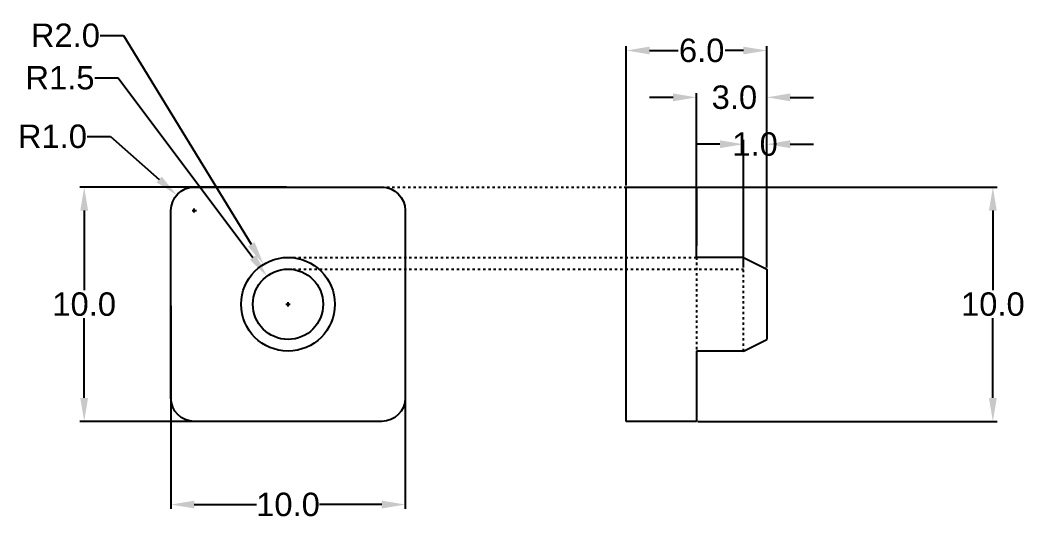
# Model space of a CAD drawing. Header units: inches. Extents: x 7 to 97.5, y 4.3 to 42.
# Drawn here: x 6.95 to 49.79, y 4.33 to 25.67 of the extents above; entities that cross this region are included whole.
import ezdxf

# ---------------------------------------------------------------- set-up
doc = ezdxf.new("R2010")
doc.units = ezdxf.units.IN
doc.header["$MEASUREMENT"] = 0
doc.linetypes.add('DOT2', pattern=[0.125, 0, -0.125])
doc.layers.add('cons', color=210, linetype='DOT2')
doc.layers.add('dim', color=7, linetype='Continuous')
doc.styles.get("Standard").update_dxf_attribs({"font": 'arial.ttf'})
doc.dimstyles.get("Standard").update_dxf_attribs({"dimtxt": 1, "dimasz": 1, "dimexe": 0.18, "dimexo": 0.0625, "dimgap": 0.09, "dimtad": 0, "dimtih": 1, "dimtoh": 1, "dimdec": 1, "dimzin": 0, "dimdsep": 46, "dimtxsty": 'Standard', "dimcen": 0.09, "dimclrd": 2, "dimclre": 4, "dimadec": 0, "dimazin": 0, "dimtfac": 1, "dimtdec": 1, "dimtofl": 0, "dimtmove": 0, "dimatfit": 3, "dimfxl": 1, "dimtolj": 1, "dimtzin": 0, "dimarcsym": 0})

# ---------------------------------------------------------------- blocks, each defined once
blk = doc.blocks.new('*D1')
at = {"layer": 'Defpoints', "color": 0, "transparency": 16777216}
for p in [(18.38528701917259, 18.54119631472444), (9.686190521805486, 8.541196314724433), (18.38528701917258, 8.541196314724434)]:
    blk.add_point(p, dxfattribs=at)
at = {"layer": 'dim', "color": 4, "lineweight": -2, "transparency": 16777216}
for p, q in [((18.32278701917259, 18.54119631472444), (9.506190521805484, 18.54119631472444)), ((18.32278701917258, 8.541196314724434), (9.506190521805486, 8.541196314724433))]:
    blk.add_line(p, q, dxfattribs=at)
at = {"layer": 'dim', "color": 2, "lineweight": -2, "transparency": 16777216}
for p, q in [((9.686190521805484, 17.54119631472444), (9.686190521805484, 14.14176930244613)), ((9.686190521805486, 9.541196314724433), (9.686190521805484, 12.94062332700275))]:
    blk.add_line(p, q, dxfattribs=at)
at = {"layer": 'dim', "color": 2, "transparency": 16777216}
for points in [[(9.519523855138818, 17.54119631472444), (9.85285718847215, 17.54119631472444), (9.686190521805484, 18.54119631472444)], [(9.51952385513882, 9.541196314724433), (9.852857188472152, 9.541196314724433), (9.686190521805486, 8.541196314724433)]]:
    blk.add_solid(points, dxfattribs=at)
at = {"layer": 'dim', "color": 0, "transparency": 16777216, "insert": (9.686190521805486, 13.54119631472443), "char_height": 1, "attachment_point": 5}
blk.add_mtext('\\A1;10.0', dxfattribs=at)
blk = doc.blocks.new('*D2')
at = {"layer": 'Defpoints', "color": 0, "transparency": 16777216}
for p in [(13.38528701917258, 13.54119631472443), (23.38528701917258, 13.54119631472443), (23.38528701917258, 4.990038883323251)]:
    blk.add_point(p, dxfattribs=at)
at = {"layer": 'dim', "color": 4, "lineweight": -2, "transparency": 16777216}
for p, q in [((13.38528701917258, 13.47869631472443), (13.38528701917258, 4.810038883323251)), ((23.38528701917258, 13.47869631472443), (23.38528701917258, 4.810038883323251))]:
    blk.add_line(p, q, dxfattribs=at)
at = {"layer": 'dim', "color": 2, "lineweight": -2, "transparency": 16777216}
for p, q in [((14.38528701917258, 4.990038883323251), (17.04528701917258, 4.990038883323251)), ((22.38528701917258, 4.990038883323251), (19.72528701917258, 4.990038883323251))]:
    blk.add_line(p, q, dxfattribs=at)
at = {"layer": 'dim', "color": 2, "transparency": 16777216}
for points in [[(14.38528701917258, 5.156705549989918), (14.38528701917258, 4.823372216656584), (13.38528701917258, 4.990038883323251)], [(22.38528701917258, 5.156705549989918), (22.38528701917258, 4.823372216656584), (23.38528701917258, 4.990038883323251)]]:
    blk.add_solid(points, dxfattribs=at)
at = {"layer": 'dim', "color": 0, "transparency": 16777216, "insert": (18.38528701917258, 4.990038883323251), "char_height": 1, "attachment_point": 5}
blk.add_mtext('\\A1;10.0', dxfattribs=at)
blk = doc.blocks.new('*D3')
at = {"layer": 'Defpoints', "color": 0, "transparency": 16777216}
for p in [(17.34119001725353, 15.24702791561111), (18.3852870191726, 13.54119631472445)]:
    blk.add_point(p, dxfattribs=at)
at = {"layer": 'dim', "color": 2, "lineweight": -2, "transparency": 16777216}
for p, q in [((10.36186113642934, 25.01597480297586), (11.36186113642934, 25.01597480297586)), ((11.36186113642934, 25.01597480297586), (16.81914151629399, 16.09994371605445))]:
    blk.add_line(p, q, dxfattribs=at)
at = {"layer": 'dim', "color": 4, "lineweight": -2, "transparency": 16777216}
for p, q in [((18.29528701917259, 13.54119631472445), (18.47528701917259, 13.54119631472445)), ((18.38528701917259, 13.45119631472445), (18.38528701917259, 13.63119631472445))]:
    blk.add_line(p, q, dxfattribs=at)
at = {"layer": 'dim', "color": 2, "transparency": 16777216}
blk.add_solid([(16.96129414970121, 16.18695179954771), (16.67698888288676, 16.01293563256119), (17.34119001725353, 15.24702791561111)], dxfattribs=at)
at = {"layer": 'dim', "color": 0, "transparency": 16777216, "insert": (8.884753360167407, 25.01597480297585), "char_height": 1, "attachment_point": 5}
blk.add_mtext('\\A1;R2.0', dxfattribs=at)
blk = doc.blocks.new('*D4')
at = {"layer": 'Defpoints', "color": 0, "transparency": 16777216}
for p in [(17.48508652212568, 14.74104591576471), (18.38528701917258, 13.54119631472441)]:
    blk.add_point(p, dxfattribs=at)
at = {"layer": 'dim', "color": 2, "lineweight": -2, "transparency": 16777216}
for p, q in [((10.13466521015449, 23.20532748703948), (11.13466521015449, 23.20532748703948)), ((11.13466521015449, 23.20532748703948), (16.88495285742776, 15.54094564979156))]:
    blk.add_line(p, q, dxfattribs=at)
at = {"layer": 'dim', "color": 4, "lineweight": -2, "transparency": 16777216}
for p, q in [((18.29528701917258, 13.54119631472441), (18.47528701917258, 13.54119631472441)), ((18.38528701917258, 13.45119631472441), (18.38528701917258, 13.63119631472441))]:
    blk.add_line(p, q, dxfattribs=at)
at = {"layer": 'dim', "color": 2, "transparency": 16777216}
blk.add_solid([(17.01826947976557, 15.64096792724122), (16.75163623508995, 15.44092337234191), (17.48508652212568, 14.74104591576471)], dxfattribs=at)
at = {"layer": 'dim', "color": 0, "transparency": 16777216, "insert": (8.652100407971679, 23.20532748703948), "char_height": 1, "attachment_point": 5}
blk.add_mtext('\\A1;R1.5', dxfattribs=at)
blk = doc.blocks.new('*D5')
at = {"layer": 'Defpoints', "color": 0, "transparency": 16777216}
for p in [(35.81639294139656, 18.54119631472444), (35.81639294139656, 8.541196314724434), (48.46382171518484, 8.541196314724438)]:
    blk.add_point(p, dxfattribs=at)
at = {"layer": 'dim', "color": 4, "lineweight": -2, "transparency": 16777216}
for p, q in [((35.87889294139656, 18.54119631472444), (48.64382171518483, 18.54119631472444)), ((35.87889294139656, 8.541196314724434), (48.64382171518483, 8.541196314724438))]:
    blk.add_line(p, q, dxfattribs=at)
at = {"layer": 'dim', "color": 2, "lineweight": -2, "transparency": 16777216}
for p, q in [((48.46382171518483, 17.54119631472444), (48.46382171518484, 14.14176930244613)), ((48.46382171518484, 9.541196314724438), (48.46382171518484, 12.94062332700275))]:
    blk.add_line(p, q, dxfattribs=at)
at = {"layer": 'dim', "color": 2, "transparency": 16777216}
for points in [[(48.29715504851816, 17.54119631472444), (48.63048838185149, 17.54119631472444), (48.46382171518483, 18.54119631472444)], [(48.29715504851817, 9.541196314724438), (48.6304883818515, 9.541196314724438), (48.46382171518484, 8.541196314724438)]]:
    blk.add_solid(points, dxfattribs=at)
at = {"layer": 'dim', "color": 0, "transparency": 16777216, "insert": (48.46382171518482, 13.54119631472442), "char_height": 1, "attachment_point": 5}
blk.add_mtext('\\A1;10.0', dxfattribs=at)
blk = doc.blocks.new('*D6')
at = {"layer": 'Defpoints', "color": 0, "transparency": 16777216}
for p in [(38.81639294139654, 24.37324916559503), (32.81639294139654, 18.54119631472443), (38.81639294139654, 15.04119631472443)]:
    blk.add_point(p, dxfattribs=at)
at = {"layer": 'dim', "color": 4, "lineweight": -2, "transparency": 16777216}
for p, q in [((32.81639294139654, 18.60369631472443), (32.81639294139654, 24.55324916559503)), ((38.81639294139654, 15.10369631472443), (38.81639294139654, 24.55324916559503))]:
    blk.add_line(p, q, dxfattribs=at)
at = {"layer": 'dim', "color": 2, "lineweight": -2, "transparency": 16777216}
for p, q in [((33.81639294139654, 24.37324916559503), (35.0359715312665, 24.37324916559503)), ((37.81639294139654, 24.37324916559503), (37.03861818883812, 24.37324916559503))]:
    blk.add_line(p, q, dxfattribs=at)
at = {"layer": 'dim', "color": 2, "transparency": 16777216}
for points in [[(33.81639294139654, 24.5399158322617), (33.81639294139654, 24.20658249892837), (32.81639294139654, 24.37324916559503)], [(37.81639294139654, 24.5399158322617), (37.81639294139654, 24.20658249892837), (38.81639294139654, 24.37324916559503)]]:
    blk.add_solid(points, dxfattribs=at)
at = {"layer": 'dim', "color": 0, "transparency": 16777216, "insert": (36.03729486005231, 24.37324916559503), "char_height": 1, "attachment_point": 5}
blk.add_mtext('\\A1;6.0', dxfattribs=at)
blk = doc.blocks.new('*D7')
at = {"layer": 'Defpoints', "color": 0, "transparency": 16777216}
for p in [(35.81639294139654, 22.37324916559503), (35.81639294139654, 15.54119631472443), (38.81639294139654, 15.04119631472443)]:
    blk.add_point(p, dxfattribs=at)
at = {"layer": 'dim', "color": 2, "lineweight": -2, "transparency": 16777216}
for p, q in [((34.81639294139654, 22.37324916559503), (33.81639294139654, 22.37324916559503)), ((39.81639294139654, 22.37324916559503), (40.81639294139654, 22.37324916559503))]:
    blk.add_line(p, q, dxfattribs=at)
at = {"layer": 'dim', "color": 4, "lineweight": -2, "transparency": 16777216}
for p, q in [((35.81639294139654, 15.60369631472443), (35.81639294139654, 22.55324916559503)), ((38.81639294139654, 15.10369631472443), (38.81639294139654, 22.55324916559503))]:
    blk.add_line(p, q, dxfattribs=at)
at = {"layer": 'dim', "color": 2, "transparency": 16777216}
for points in [[(34.81639294139654, 22.5399158322617), (34.81639294139654, 22.20658249892837), (35.81639294139654, 22.37324916559503)], [(39.81639294139654, 22.5399158322617), (39.81639294139654, 22.20658249892837), (38.81639294139654, 22.37324916559503)]]:
    blk.add_solid(points, dxfattribs=at)
at = {"layer": 'dim', "color": 0, "transparency": 16777216, "insert": (37.43375677177747, 22.37324916559503), "char_height": 1, "attachment_point": 5}
blk.add_mtext('\\A1;3.0', dxfattribs=at)
blk = doc.blocks.new('*D8')
at = {"layer": 'Defpoints', "color": 0, "transparency": 16777216}
for p in [(37.81639294139654, 20.37324916559503), (37.81639294139654, 15.04119631472443), (38.81639294139654, 15.04119631472443)]:
    blk.add_point(p, dxfattribs=at)
at = {"layer": 'dim', "color": 2, "lineweight": -2, "transparency": 16777216}
for p, q in [((36.81639294139654, 20.37324916559503), (35.81639294139654, 20.37324916559503)), ((39.81639294139654, 20.37324916559503), (40.81639294139654, 20.37324916559503))]:
    blk.add_line(p, q, dxfattribs=at)
at = {"layer": 'dim', "color": 4, "lineweight": -2, "transparency": 16777216}
for p, q in [((37.81639294139654, 15.10369631472443), (37.81639294139654, 20.55324916559503)), ((38.81639294139654, 15.10369631472443), (38.81639294139654, 20.55324916559503))]:
    blk.add_line(p, q, dxfattribs=at)
at = {"layer": 'dim', "color": 2, "transparency": 16777216}
for points in [[(36.81639294139654, 20.5399158322617), (36.81639294139654, 20.20658249892837), (37.81639294139654, 20.37324916559503)], [(39.81639294139654, 20.5399158322617), (39.81639294139654, 20.20658249892837), (38.81639294139654, 20.37324916559503)]]:
    blk.add_solid(points, dxfattribs=at)
at = {"layer": 'dim', "color": 0, "transparency": 16777216, "insert": (38.31639294139654, 20.37324916559503), "char_height": 1, "attachment_point": 5}
blk.add_mtext('\\A1;1.0', dxfattribs=at)
blk = doc.blocks.new('*D9')
at = {"layer": 'Defpoints', "color": 0, "transparency": 16777216}
for p in [(13.63607168058433, 18.2035228025113), (14.38528701917259, 17.54119631472447)]:
    blk.add_point(p, dxfattribs=at)
at = {"layer": 'dim', "color": 2, "lineweight": -2, "transparency": 16777216}
for p, q in [((9.807785410716168, 20.7038038500233), (10.80778541071617, 20.7038038500233)), ((10.80778541071617, 20.7038038500233), (12.88685634199606, 18.86584929029815))]:
    blk.add_line(p, q, dxfattribs=at)
at = {"layer": 'dim', "color": 4, "lineweight": -2, "transparency": 16777216}
for p, q in [((14.38528701917259, 17.45119631472447), (14.38528701917259, 17.63119631472447)), ((14.2952870191726, 17.54119631472447), (14.47528701917259, 17.54119631472447))]:
    blk.add_line(p, q, dxfattribs=at)
at = {"layer": 'dim', "color": 2, "transparency": 16777216}
blk.add_solid([(12.99724408996053, 18.9907185133962), (12.77646859403158, 18.74098006720011), (13.63607168058433, 18.2035228025113)], dxfattribs=at)
at = {"layer": 'dim', "color": 0, "transparency": 16777216, "insert": (8.33067763445423, 20.7038038500233), "char_height": 1, "attachment_point": 5}
blk.add_mtext('\\A1;R1.0', dxfattribs=at)

msp = doc.modelspace()

# ---------------------------------------------------------------- linework, layer by layer
for p, q in [((32.81639294139654, 8.54119631472443), (32.81639294139654, 18.54119631472443)), ((32.81639294139654, 18.54119631472443), (35.81639294139654, 18.54119631472443)), ((35.81639294139654, 18.54119631472443), (35.81639294139654, 16.04119631472443)), ((35.81639294139654, 15.54119631472443), (35.81639294139654, 16.04119631472443)), ((37.81639294139654, 15.54119631472443), (35.81639294139654, 15.54119631472443)), ((37.81639294139654, 15.54119631472443), (38.81639294139654, 15.04119631472443)), ((38.81639294139654, 15.04119631472443), (38.81639294139654, 12.04119631472443)), ((37.81639294139654, 11.54119631472443), (38.81639294139654, 12.04119631472443)), ((37.81639294139654, 11.54119631472443), (35.81639294139654, 11.54119631472443)), ((35.81639294139654, 11.54119631472443), (35.81639294139654, 11.04119631472443)), ((35.81639294139654, 11.04119631472443), (35.81639294139654, 8.54119631472443)), ((35.81639294139654, 8.54119631472443), (32.81639294139654, 8.54119631472443))]:
    msp.add_line(p, q)
msp.add_lwpolyline([(13.38528701917258, 17.54119631472443, -0.414213562373095), (14.38528701917258, 18.54119631472443), (22.38528701917258, 18.54119631472443, -0.414213562373095), (23.38528701917258, 17.54119631472443), (23.38528701917258, 9.54119631472443, -0.414213562373095), (22.38528701917258, 8.54119631472443), (14.38528701917258, 8.54119631472443, -0.414213562373095), (13.38528701917258, 9.54119631472443)], format="xyb", close=True)
for radius in [2, 1.5]:
    msp.add_circle((18.38528701917258, 13.54119631472443), radius)
at = {"layer": 'cons'}
for p, q in [((22.38528701917258, 18.54119631472443), (32.81639294139654, 18.54119631472443)), ((18.38528701917258, 15.54119631472443), (35.81639294139654, 15.54119631472443)), ((35.81639294139654, 15.54119631472443), (35.81639294139654, 11.54119631472443)), ((18.38528701917258, 15.04119631472443), (37.81639294139654, 15.04119631472443)), ((37.81639294139654, 11.54119631472443), (37.81639294139654, 15.04119631472443))]:
    msp.add_line(p, q, dxfattribs=at)

# ---------------------------------------------------------------- dimensions: what is measured, and where the dimension line sits
at = {"layer": 'dim'}
for center, mpoint, picture, middle in [((18.3852870191726, 13.54119631472445), (17.34119001725353, 15.24702791561111), '*D3', (8.884753360167407, 25.01597480297585)), ((18.38528701917258, 13.54119631472441), (17.48508652212568, 14.74104591576471), '*D4', (8.652100407971679, 23.20532748703948)), ((14.38528701917259, 17.54119631472447), (13.63607168058433, 18.2035228025113), '*D9', (8.33067763445423, 20.7038038500233))]:
    dim = msp.add_radius_dim(center=center, mpoint=mpoint, dimstyle='Standard', dxfattribs=at)
    dim.commit()
    dim.dimension.update_dxf_attribs({"geometry": picture, "text_midpoint": middle, "dimtype": 164})
for base, p1, p2, picture, middle in [((38.81639294139654, 24.37324916559503), (32.81639294139654, 18.54119631472443), (38.81639294139654, 15.04119631472443), '*D6', (36.03729486005231, 24.37324916559503)), ((35.81639294139654, 22.37324916559503), (38.81639294139654, 15.04119631472443), (35.81639294139654, 15.54119631472443), '*D7', (37.43375677177747, 22.37324916559503)), ((37.81639294139654, 20.37324916559503), (38.81639294139654, 15.04119631472443), (37.81639294139654, 15.04119631472443), '*D8', (38.31639294139654, 20.37324916559503))]:
    dim = msp.add_linear_dim(base=base, p1=p1, p2=p2, dimstyle='Standard', override={"dimtmove": 0}, dxfattribs=at)
    dim.commit()
    dim.dimension.update_dxf_attribs({"geometry": picture, "text_midpoint": middle, "dimtype": 160})
for base, p1, p2, picture, middle in [((9.686190521805486, 8.541196314724433), (18.38528701917258, 18.54119631472443), (18.38528701917258, 8.54119631472443), '*D1', (9.686190521805486, 13.54119631472443)), ((48.46382171518484, 8.541196314724438), (35.81639294139654, 18.54119631472443), (35.81639294139654, 8.54119631472443), '*D5', (48.46382171518482, 13.54119631472442))]:
    dim = msp.add_linear_dim(base=base, p1=p1, p2=p2, angle=90, dimstyle='Standard', dxfattribs=at)
    dim.commit()
    dim.dimension.update_dxf_attribs({"geometry": picture, "text_midpoint": middle})
dim = msp.add_linear_dim(base=(23.38528701917258, 4.990038883323251), p1=(13.38528701917258, 13.54119631472443), p2=(23.38528701917258, 13.54119631472443), dimstyle='Standard', dxfattribs=at)
dim.commit()
dim.dimension.update_dxf_attribs({"geometry": '*D2', "text_midpoint": (18.38528701917258, 4.990038883323251)})

doc.saveas('drawing.dxf')
